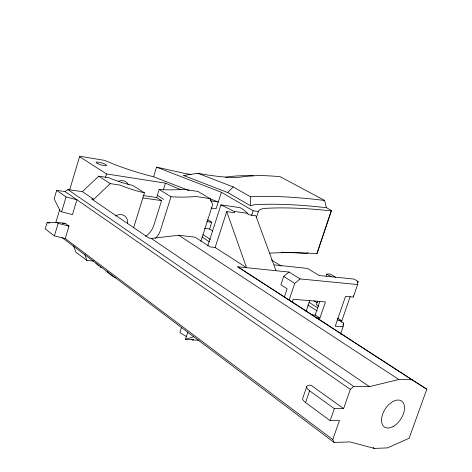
<?xml version="1.0" encoding="UTF-8"?>
<svg xmlns="http://www.w3.org/2000/svg" width="472" height="472" viewBox="0 0 472 472"><rect width="100%" height="100%" fill="white"/><g stroke="black" fill="none" stroke-linecap="round" stroke-linejoin="round"><path stroke-width="0.71" d="M269.772 253.11A655.974 166.132 24.9 0 1 309.638 253.234L316.936 253.67L331.35 210.376L326.429 207.721L317.131 206.724A681.639 143.376 23.8 0 0 261.812 204.4L254.355 204.736L250.538 205.768L227.669 192.535L183.679 175.507L197.833 173.289L204.765 174.516A124.738 20.143 17 0 0 238.307 177.348L245.416 176.487A269.842 48.044 20.1 0 1 269.943 175.914L279.937 176.581L324.624 200.447L326.429 207.721M337.521 320.028L338.984 320.128L343.651 323.102L343.079 326.683L335.262 326.199L345.498 296.445L353.286 297.1L357.623 284.539L358.036 281.418L354.065 279.07L319.19 275.518L307.496 268.421L274.415 264.898M353.286 297.1L353.475 295.796M65.254 238.566L69.001 226.129L65.171 223.327L56.681 222.312L47.029 222.719L45.194 228.885L54.404 235.87L65.254 238.566L332.795 439.55L334.07 442.429L349.988 441.922L374.302 448.4L387.506 447.893L409.135 438.234L426.806 389.223L333.893 328.99A98.825 0.395 32.8 0 1 322.736 321.727L237.687 266.798L289.023 272.043L300.109 278.928L357.623 284.539M56.664 190.381L54.127 198.901L60.133 210.777L61.602 211.839L72.47 214.612L76.936 199.774L66.062 196.954L56.664 190.381L65.101 191.567L350.318 389.382L343.61 408.593L334.335 408.64L309.62 390.804A12.886 4.053 19.6 0 1 310.865 385.17L343.61 408.593M55.902 222.324L59.649 209.786M54.404 235.87L58.144 223.392L56.681 222.312M61.602 211.839L66.062 196.954M69.537 190.269L79.591 156.71L80.352 156.356L104.684 160.386A60.717 10.927 17 0 0 153.571 176.758L188.989 190.564M105.457 177.448L106.525 173.932L79.591 156.71M65.101 191.567L67.879 189.579L82.376 191.638L98.748 176.168L108.513 177.673A247.859 200.6 -75 0 0 127.045 183.997L132.762 185.449L144.444 192.841L133.965 226.589A16.496 12.797 -54.7 0 0 133.6 227.935M153.571 176.758L156.556 167.153L183.95 173.248A109.15 18.089 17 0 0 191.012 174.516M145.559 236.319A16.372 12.779 -54.6 0 0 153.825 225.38L161.583 200.618L156.669 197.526L159.188 189.449L164.988 189.756A247.859 200.6 -75 0 0 184.045 189.319L198.004 191.467L209.987 198.612L212.683 204.553L200.865 241.398M163.277 190.068L165.442 183.148L180.994 189.815M209.987 198.612L195.974 196.505A251.263 201.479 -74.6 0 1 176.823 197.036L170.994 196.759L160.586 229.858A16.496 12.797 -54.7 0 1 155.5 238.248M212.701 230.979L209.58 229.02L211.745 222.282L207.633 219.728M156.556 167.153L221.392 192.269L216.093 208.76L211.078 208.04M181.449 327.633L179.873 332.518L186.741 336.807M207.739 245.947L220.955 204.877L240.283 207.715L242.844 209.214L247.723 213.356L248.195 214.642L255.824 215.728L275.978 270.71M191.219 339.274L192.499 339.982L193.467 339.681L185.49 339.315L187.744 332.329M226.743 211.586L246.561 267.701L215.143 247.487L226.743 211.586L234.619 212.707L234.159 211.409L220.955 204.877M251.552 215.674L253.151 210.772L221.392 192.269M256.314 217.816L258.638 210.99A81.143 15.576 18.8 0 1 263.518 208.471A662.086 138.721 23.7 0 1 324.146 210.152L331.379 210.907L331.35 210.376M289.023 272.043L283.66 276.427L280.875 284.758L287.141 288.758L284.374 297.006M289.124 300.003L294.711 283.377L300.109 278.928M292.315 302.068L293.254 299.289L325.45 301.903L319.898 318.152L316.234 317.904M316.936 253.67L331.379 210.907M306.039 311.496L309.821 300.345M317.562 301.213L316.382 304.688L318.86 306.263M326.069 276.203L326.783 274.12L330.022 273.984L335.645 277.353M311.514 314.848L315.178 315.101L319.774 301.608M306.676 386.751L302.67 398.439A12.868 4.177 19.6 0 0 305.579 402.569L330.152 420.646L339.445 420.511L332.795 439.55M305.579 402.569L309.62 390.804M341.35 322.193L350.183 296.569M342.943 325.149L343.651 323.102M357.558 282.799L358.036 281.418M340.454 334.276L343.079 326.683M330.152 420.646L334.335 408.64M227.669 192.535L233.203 186.918L250.49 196.771L258.668 196.423A694.247 142.509 23.6 0 1 314.806 199.32L324.624 200.447M215.143 247.487L210.152 246.915L195.137 237.209L178.782 235.233L151.305 238.454L149.181 238.207L91.662 199.06L93.727 199.343L110.259 183.626L120.083 185.101A251.263 201.479 -74.6 0 0 138.697 191.402L144.444 192.841M350.318 389.382L353.658 386.409L369.452 386.621L398.828 379.5L411.891 379.759L426.806 389.223M307.992 252.685L306.812 253.393L296.894 252.809A686.105 178.54 25.1 0 0 281.117 252.266M185.49 339.315L193.856 336.701M62.404 223.439L65.171 223.327M192.499 339.982L199.007 340.277M338.979 320.671L341.811 320.86L337.468 318.098M73.62 245.782L75.744 252.024L86.824 260.42L93.922 261.104M47.029 222.719L49.849 223.055M204.565 228.383L209.58 229.02M206.736 221.616L211.745 222.282M142.963 197.945L161.583 200.618M234.159 211.409L247.723 213.356M253.151 210.772L258.373 211.533M143.087 195.55L156.669 197.526M210.394 200.806L218.27 201.981L208.736 198.264M106.525 173.932L165.442 183.148M183.679 175.507L185.118 175.755M58.144 223.392L69.001 226.129M197.833 173.289L233.203 186.918M326.783 274.12L331.185 276.769M159.188 189.449L170.994 196.759M271.4 259.93L281.318 266.078M157.341 195.373L163.701 199.361M283.66 276.427L294.711 283.377M314.063 300.882L317.166 302.847M203.013 234.69L210.453 239.44M309.042 302.375L317.721 307.915M201.957 237.038L209.385 241.806M307.832 304.953L317.125 310.912M315.178 315.101L319.898 318.152M98.748 176.168L110.259 183.626M237.687 266.798L411.891 379.759M178.782 235.233L398.828 379.5M82.376 191.638L93.727 199.343M151.305 238.454L369.452 386.621M67.879 189.579L353.658 386.409M373.116 447.533L374.302 448.4M62.133 237.67L334.07 442.429M84.783 254.355L86.824 260.42M250.49 196.771L250.538 205.768M115.422 277.931A58.947 45.754 -54.7 0 1 106.955 271.524M101.209 267.659A58.186 45.625 -54.4 0 1 100.052 266.833M98.931 265.966A58.186 45.625 -54.4 0 1 95.792 263.116M253.299 175.844A287.371 52.734 20.1 0 0 230.112 176.611L228.017 176.953A109.15 18.089 17 0 1 225.474 177.271M115.304 216.005A10.838 8.555 -53.3 0 1 127.646 223.138M118.248 181.354A10.655 8.549 -55.1 0 1 128.337 184.546M97.686 163.648A5.499 1.044 16.5 0 0 106.483 165.637A5.499 1.044 16.5 0 0 99.899 162.451A5.499 1.044 16.5 0 0 97.686 163.648M393.784 426.157A15.546 9.292 -57.1 0 0 402.587 401.926A15.546 9.292 -57.1 0 0 382.709 414.009A15.546 9.292 -57.1 0 0 393.784 426.157"/></g></svg>
